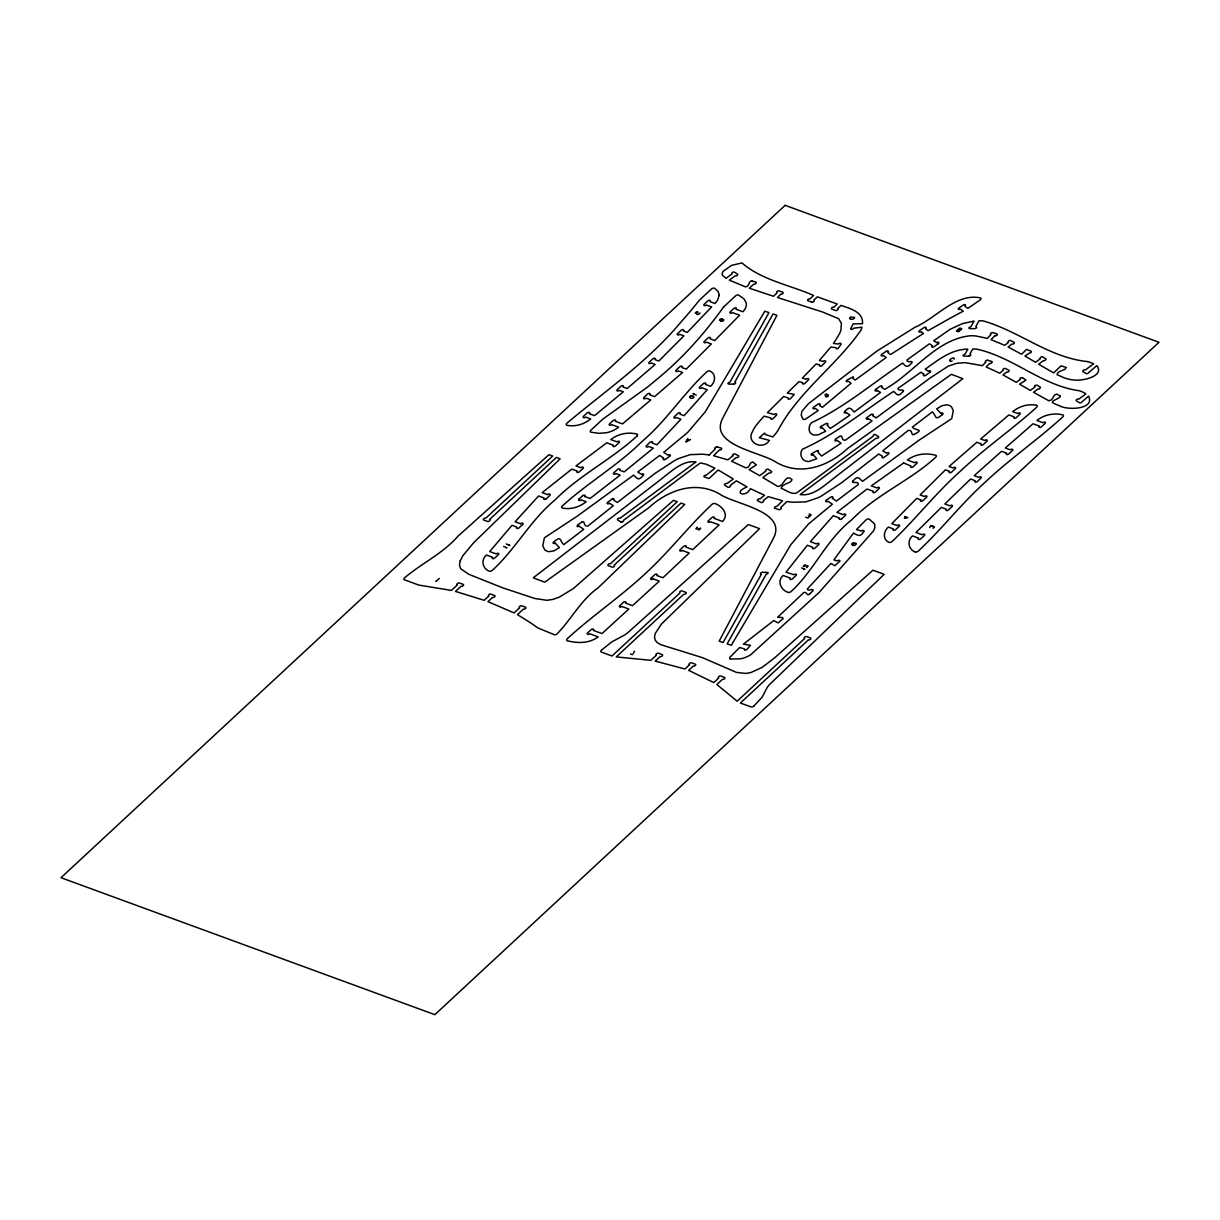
<?xml version="1.0" encoding="UTF-8"?>
<svg xmlns="http://www.w3.org/2000/svg" width="1220" height="1220" viewBox="0 0 1220 1220"><rect width="100%" height="100%" fill="white"/><g stroke="black" fill="none" stroke-linecap="round" stroke-linejoin="round"><path stroke-width="1.5" d="M850.859 328.546L853.131 323.925L862.51 323.681C863.44 311.649 849.776 308.538 841.037 305.396L837.576 308.614A1.525 0.9 -22.7 0 1 837.606 309.941A1.525 0.9 -22.7 0 1 835.547 310.49L831.827 309.117A1.525 0.9 -22.7 0 1 831.781 307.791A1.525 0.9 -22.7 0 1 833.839 307.242L837.286 304.039L817.308 296.826L813.801 300.212A1.525 0.9 -22.7 0 1 813.893 301.523A1.525 0.9 -22.7 0 1 811.834 302.118M719.449 320.326L719.815 319.518A2.135 1.235 -22.7 0 1 720.425 319.091L720.654 318.984A2.516 1.464 -22.7 0 1 721.096 318.923L721.462 318.862A7.427 4.331 -22.7 0 1 722.026 318.938L722.332 319M949.801 360.358L950.273 359.534A3.843 2.242 -22.7 0 1 951.158 358.726L953.369 357.933A1.906 1.113 -22.7 0 1 954.147 359.168M904.34 518.287L905.667 517.005M633.256 653.767L634.308 651.495A20.725 12.093 -22.7 0 0 634.446 651.16M853.344 544.516L853.314 544.577A5.429 3.172 -22.7 0 0 853.298 545.05L853.36 545.126M686.448 441L686.586 440.74A11.971 6.984 -22.7 0 1 687.211 439.734A5.2 3.035 -22.7 0 1 687.562 439.047L687.653 438.895A9.348 5.459 -22.7 0 0 687.866 438.498M686.387 441.121L686.311 441.259A15.631 9.12 -22.7 0 1 686.021 441.762M838.491 347.822L841.175 344.116L840.519 343.171A1.525 0.9 -22.7 0 0 838.536 344.04L833.428 343.445L834.815 341.402A86.208 50.31 -22.7 0 0 836.157 339.328L839.512 333.746A43.889 25.605 -22.7 0 0 840.976 329.69L841.373 323.3L838.674 318.71L822.57 312L777.43 297.497L780.952 294.111A1.54 0.9 -22.7 0 0 782.95 293.517L783.103 292.312L779.122 290.909A1.525 0.9 -22.7 0 0 777.018 291.473A1.525 0.9 -22.7 0 0 777.094 292.785L773.526 296.277L749.293 288.21L753.762 284.153A1.525 0.884 -22.7 0 0 755.82 283.589A1.525 0.884 -22.7 0 0 755.79 282.277M782.798 618.845L782.645 617.549L777.613 617.289L803.873 592.493C807.304 591.334 806.451 596.641 809.531 594.201M812.947 590.77C814.121 587.567 807.793 591.929 807.274 589.062L830.911 563.487L834.831 565.683L839.528 561.596A1.525 0.884 -22.7 0 0 839.36 560.316A1.525 0.884 -22.7 0 0 837.316 560.941L833.87 559.904L853.451 533.109C857.34 534.802 860.115 538.172 863.638 531.691M754.021 705.922L762.21 697.062L767.273 687.348A29.509 17.217 -22.7 0 1 769.637 684.435L884.18 574.315L872.971 570.213L775.005 657.519L762.119 667.416L750.94 672.525L745.847 673.455L736.407 672.372L702.369 657.611L661.026 644.77L657.458 642.772L655.262 640.271L654.484 637.191L655.216 633.485L661.514 623.969L759.557 528.657L748.348 524.554L627.995 632.539A29.509 17.217 -22.7 0 1 624.518 635.056L611.708 641.933L601.582 650.077M809.729 593.957L812.672 590.983M709.232 454.984L715.347 448.823A1.54 0.9 -22.7 0 1 715.225 447.542A1.54 0.9 -22.7 0 1 717.268 446.901M824.812 394.807L826.337 394.167M994.895 335.759L991.021 339.663L1004.746 345.321L1008.406 342.347A1.525 0.9 -22.7 0 1 1008.589 340.99A1.525 0.9 -22.7 0 1 1010.633 340.563L1014.018 342.24A1.525 0.9 -22.7 0 1 1013.835 343.628A1.525 0.9 -22.7 0 1 1011.776 344.055L1008.132 347.014L1021.628 354.242L1026.523 349.393L1031.053 351.192A1.525 0.9 -22.7 0 1 1029.466 353.098L1024.937 355.981L1035.505 362.294L1040.447 358.619A1.54 0.9 -22.7 0 1 1040.767 357.231A1.54 0.9 -22.7 0 1 1042.81 356.88L1046.135 359.077L1045.067 360.479A1.555 0.9 -22.7 0 1 1043.557 360.525L1038.601 364.2L1053.668 372.908L1061.08 365.817L1065.975 367.418M782.813 618.845L778.116 622.917L773.739 620.583L743.392 644.16L750.452 645.258L746.762 649.635L744.703 650.26L744.551 648.979L739.61 647.5L730.094 657.107A2.303 1.342 -22.7 0 0 730.338 659.013M810.522 515.526L810.415 515.618A11.895 6.939 -22.7 0 1 809.607 516.334A17.065 9.958 -22.7 0 1 808.296 517.57L807.96 517.875A20.389 11.895 -22.7 0 1 807.045 517.707L805.734 517.234M439.322 578.402L436.013 581.482A4.91 2.867 -22.7 0 0 436.013 580.933L436.013 580.933M546.225 498.782L549.854 495.411A1.525 0.9 -22.7 0 0 549.778 494.07A1.525 0.9 -22.7 0 0 547.734 494.634L542.198 492.621L571.829 469.105L577.243 471.072A1.54 0.9 -22.7 0 0 577.289 472.399A1.54 0.9 -22.7 0 0 579.332 471.85L582.962 468.495A1.525 0.9 -22.7 0 0 582.931 467.153A1.525 0.9 -22.7 0 0 580.872 467.717L575.962 465.918L606.767 442.829L613.34 445.224A1.54 0.9 -22.7 0 0 613.385 446.55A1.54 0.9 -22.7 0 0 615.429 446.001L619.058 442.646A1.525 0.9 -22.7 0 0 619.028 441.304A1.525 0.9 -22.7 0 0 616.969 441.853L610.778 439.596C618.006 433.832 627.873 431.865 636.809 434.03A2.287 1.327 -22.7 0 1 636.977 436.043M522.617 524.524L519.003 527.879A1.54 0.9 -22.7 0 1 516.944 528.428A1.54 0.9 -22.7 0 1 516.899 527.101L512.004 525.317L489.693 551.532L496.265 553.941A1.525 0.9 -22.7 0 1 498.324 553.377A1.525 0.9 -22.7 0 1 498.37 554.688L494.74 558.074A1.54 0.9 -22.7 0 1 492.682 558.607A1.54 0.9 -22.7 0 1 492.636 557.296L486.46 555.024C480.619 559.736 482.449 568.703 489.281 571.173A2.287 1.342 -22.7 0 0 492.346 570.335C515.679 549.046 530.578 520.01 555.268 499.727C579.759 474.961 611.616 459.513 636.977 436.043M579.027 499.071L582.626 495.732M698.77 530.105L700.722 528.26A2.958 1.723 -22.7 0 0 699.868 528.413L699.868 528.397M619.806 605.715L623.435 602.36M651.083 578.112L654.713 574.742A1.525 0.9 -22.7 0 1 656.772 574.193A1.525 0.9 -22.7 0 1 656.817 575.505L662.933 577.746L689.224 553.011L682.255 550.449A1.525 0.9 -22.7 0 1 680.196 551.013A1.525 0.9 -22.7 0 1 680.165 549.686L683.779 546.331A1.525 0.9 -22.7 0 1 685.838 545.782A1.525 0.9 -22.7 0 1 685.869 547.094L692.792 549.625L719.068 524.875L710.375 521.687A1.525 0.9 -22.7 0 1 708.317 522.236A1.525 0.9 -22.7 0 1 708.286 520.925L711.9 517.554A1.525 0.9 -22.7 0 1 713.959 517.005A1.525 0.9 -22.7 0 1 713.99 518.317L722.53 521.458C729.438 514.657 722.118 505.919 714.966 503.524A2.287 1.342 -22.7 0 0 712.038 504.317C688.598 526.216 669.033 551.974 645.288 573.644C620.507 596.809 592.188 615.795 567.269 638.731A2.287 1.327 -22.7 0 0 567.315 640.713M841.678 518.79L845.307 515.435A1.525 0.9 -22.7 0 0 845.246 514.108A1.525 0.9 -22.7 0 0 843.188 514.657L836.935 512.37L867.054 489.007L873.261 491.279A1.525 0.9 -22.7 0 0 873.291 492.605A1.525 0.9 -22.7 0 0 875.35 492.057L878.949 488.701A1.525 0.9 -22.7 0 0 878.934 487.375A1.525 0.9 -22.7 0 0 876.875 487.924L871.293 485.88L903.669 462.975M903.654 462.99L911.02 466.055A1.54 0.9 -22.7 0 0 911.065 467.367A1.54 0.9 -22.7 0 0 913.109 466.818L916.738 463.447A1.525 0.9 -22.7 0 0 916.693 462.136A1.525 0.9 -22.7 0 0 914.649 462.685L907.421 460.047C915.366 453.901 926.163 452.712 935.694 455.243A2.287 1.327 -22.7 0 1 935.74 457.225C909.922 480.924 876.189 494.512 851.499 520.025C826.367 539.743 814.136 570.442 791.063 591.563A2.287 1.327 -22.7 0 1 787.983 592.386M803.644 566.156L805.23 564.692M933.087 528.306L934.368 527.116M803.568 566.232L803.324 566.461A2.958 1.723 -22.7 0 0 804.132 566.385L804.285 566.354M1034.987 385.81L1035.2 385.611A1.525 0.9 -22.7 0 1 1037.229 385.276L1040.492 387.304L1039.516 388.86A1.555 0.9 -22.7 0 1 1038.006 388.906L1033.493 392.261L1048.712 400.724C1053.973 400.419 1052.677 394.045 1056.84 394.212M643.275 475.419L643.58 474.016A1.525 0.9 -22.7 0 0 641.552 474.351L637.724 472.048L659.654 455.441L663.817 458.201A1.525 0.884 -22.7 0 0 663.451 459.604A1.525 0.884 -22.7 0 0 665.479 459.315L669.582 456.387A1.525 0.884 -22.7 0 0 670.085 454.892A1.525 0.884 -22.7 0 0 668.072 455.182L663.726 452.3L687.653 432.459L705.404 411.643L764.803 311.191L768.966 312.61L729.987 382.073L728.096 383.065A1.54 0.9 -22.7 0 0 728.599 384.087L733.449 384.163M911.736 362.981C913.917 359.839 906.841 363.469 906.887 360.052L929.503 343.781L932.339 345.672A1.525 0.884 -22.7 0 0 931.988 347.06A1.525 0.884 -22.7 0 0 934.001 346.77L938.119 343.842M903.166 391.529C905.362 388.402 897.737 391.849 897.981 388.387L920.963 372.222L924.028 374.25A1.525 0.884 -22.7 0 0 923.677 375.653A1.525 0.884 -22.7 0 0 925.69 375.348L929.808 372.42M852.826 481.076C850.645 484.355 858.651 480.39 858.377 484.447L836.447 501.054L832.284 498.294A1.525 0.884 -22.7 0 0 832.65 496.891A1.525 0.884 -22.7 0 0 830.622 497.18L826.519 500.108M732.854 455.807L727.882 459.849L713.578 455.746L719.282 450.012A1.555 0.9 -22.7 0 0 721.325 449.402A1.555 0.9 -22.7 0 0 721.188 448.091L717.345 446.947M577.487 525.103L577.106 526.506A1.586 0.93 -22.7 0 0 577.533 526.659L579.134 526.232M844.636 411.491L844.255 412.894L846.284 412.619M835.364 439.337L834.983 440.74A1.586 0.93 -22.7 0 0 835.395 440.893L836.996 440.45M1020.134 379.389L1016.336 382.363L1003.038 374.937L1006.622 372.024A1.525 0.9 -22.7 0 0 1008.665 371.597A1.525 0.9 -22.7 0 0 1008.848 370.224L1005.463 368.531A1.525 0.9 -22.7 0 0 1003.419 368.958A1.525 0.9 -22.7 0 0 1003.252 370.331L999.714 373.198L986.172 366.976L989.725 363.407A1.54 0.9 -22.7 0 0 991.769 362.782A1.54 0.9 -22.7 0 0 991.616 361.486M839.635 436.348C843.508 434.335 840.504 440.786 845.369 440.222L872.041 420.961L868.427 418.734M643.062 475.556C638.045 481.671 637.069 477.874 633.576 475.159L576.923 516.38L544.364 537.852L542.808 545.904L544.73 549.9L547.277 551.318A8.845 5.154 -22.7 0 0 549.839 551.577L554.033 550.815L559.431 547.658L555.222 543.113M911.523 363.118C906.856 368.806 905.545 365.954 902.632 363.102C872.559 383.248 844.453 407.419 811.498 422.7C808.097 425.978 807.96 433.344 813.206 434.823A9.074 5.292 -22.7 0 0 815.143 435.082L818.437 434.762L825.62 431.255L822.387 427.747A1.54 0.9 -22.7 0 1 820.389 427.824A1.54 0.9 -22.7 0 1 821.09 426.39M902.952 391.666C898.027 397.628 896.959 394.197 893.665 391.406C863.638 411.003 835.426 434.549 802.546 449.158C799.085 453.123 801.265 460.519 806.679 461.328A10.141 5.917 -22.7 0 0 808.936 461.495L816.836 458.766L813.298 454.923M853.07 480.924C857.95 474.885 859.17 478.53 862.525 481.336L919.178 440.115L951.737 418.643L953.293 410.591L951.371 406.595L948.824 405.177A8.845 5.154 -22.7 0 0 946.262 404.903L942.069 405.68L936.67 408.837L940.879 413.382M699.426 463.57L623.374 520.437A1.555 0.9 -22.7 0 1 622.825 521.565L622.307 521.855M875.686 389.439L879.864 386.359A1.525 0.884 -22.7 0 1 881.862 386.084A1.525 0.884 -22.7 0 1 881.618 387.426L884.713 389.332C913.704 373.396 935.862 339.099 970.632 335.744A44.118 25.742 -22.7 0 1 975.939 335.988L982.451 337.315A101.84 59.429 -22.7 0 1 984.814 337.864L987.102 338.474L990.96 334.585A1.555 0.9 -22.7 0 1 990.838 333.289A1.555 0.9 -22.7 0 1 992.897 332.648L996.71 333.822A1.555 0.9 -22.7 0 1 996.953 335.149A1.555 0.9 -22.7 0 1 994.895 335.79M611.982 499.148L607.774 502.243A1.525 0.9 -22.7 0 0 607.423 503.677A1.525 0.9 -22.7 0 0 609.436 503.357M700.265 462.944L706.014 464.149L714.935 468.221L706.334 475.144L704.306 475.556L703.955 476.807L708.988 478.545L718.199 470.005L733.281 478.957L727.074 483.562A1.555 0.9 -22.7 0 0 725.595 483.593L725.046 483.898A1.555 0.9 -22.7 0 0 724.497 485.011L727.852 487.176A1.54 0.9 -22.7 0 0 729.865 486.856A1.54 0.9 -22.7 0 0 730.185 485.453L736.422 480.832L747.067 486.917C731.649 493.032 746.137 498.263 750.361 488.656L764.498 495.228L759.877 498.995A1.525 0.884 -22.7 0 0 757.833 499.422A1.525 0.884 -22.7 0 0 757.666 500.779L761.036 502.472A1.525 0.9 -22.7 0 0 763.064 502.06A1.525 0.9 -22.7 0 0 763.232 500.688L768.219 496.647L782.523 500.749L776.82 506.483A1.555 0.9 -22.7 0 0 774.776 507.093A1.555 0.9 -22.7 0 0 774.913 508.404L778.756 509.548M870.622 414.83L866.657 417.697A1.555 0.915 -22.7 0 0 867.847 419.07L868.365 418.78M696.772 311.786L696.132 312.213A8.906 5.2 -22.7 0 0 695.751 312.564L695.476 312.838A10.797 6.298 -22.7 0 1 695.125 313.189M844.743 411.43C849.898 405.513 851.026 408.822 854.168 412.024L880.55 392.459L877.394 390.507M577.548 525.073L581.62 522.221M835.578 439.2L839.421 436.516M914.481 434.274C924.531 428.845 915.869 431.057 912.362 427.137L932.324 411.872C936.67 415.898 934.352 421.236 942.145 414.754M885.903 351.512L881.816 354.288A1.525 0.884 -22.7 0 0 881.359 355.721A1.525 0.884 -22.7 0 0 883.371 355.477L886.178 357.521L855.174 380.06L852.856 378.368A1.54 0.9 -22.7 0 0 853.1 376.858L846.894 380.183A1.54 0.9 -22.7 0 0 846.68 381.692L848.479 381.341L851.087 383.248L822.311 407.388L819.55 405.375A1.525 0.9 -22.7 0 0 819.977 403.957A1.525 0.9 -22.7 0 0 817.964 404.216L813.603 407.175A1.525 0.9 -22.7 0 0 813.176 408.593A1.525 0.9 -22.7 0 0 815.204 408.334L818.178 410.515L805.886 418.902A2.287 1.342 -22.7 0 1 803.004 419.207L801.235 415.318L801.86 411.338L808.631 403.546L877.104 350.933L914.985 327.265C936.167 318.206 956.038 292.602 980.575 297.939A2.272 1.327 -22.7 0 1 980.102 300.013L967.856 308.37L964.868 306.19A1.525 0.9 -22.7 0 0 965.31 304.771A1.525 0.9 -22.7 0 0 963.281 305.031L958.92 308.004A1.54 0.9 -22.7 0 0 958.691 309.499L960.506 309.163L963.266 311.176L960.14 312.838A669.17 390.491 -22.7 0 0 946.628 320.174L928.115 330.666L925.522 328.76A1.525 0.9 -22.7 0 0 925.949 327.356A1.525 0.9 -22.7 0 0 923.921 327.616L919.56 330.574A1.525 0.884 -22.7 0 0 919.148 331.992A1.525 0.884 -22.7 0 0 921.146 331.748L923.464 333.441L890.524 354.547L887.718 352.504A1.525 0.9 -22.7 0 0 888.145 351.085A1.525 0.9 -22.7 0 0 886.132 351.345M930.845 526.034L930.036 526.689A2.897 1.693 -22.7 0 0 929.731 527.208L929.884 527.62M581.788 522.084C585.676 520.178 582.718 526.735 587.765 526.155L613.34 505.69L609.512 503.311M914.314 434.411C910.425 436.318 913.384 429.76 908.336 430.34L882.761 450.805L886.589 453.184A1.525 0.9 -22.7 0 1 888.694 452.818A1.525 0.9 -22.7 0 1 888.358 454.221L884.119 457.347A1.525 0.884 -22.7 0 1 882.121 457.622L882.365 456.28L878.736 454.023L841.587 482.739L820.968 496.296A22.082 12.886 -22.7 0 1 817.446 497.974L805.962 501.847L793.93 502.274A80.733 47.107 -22.7 0 1 786.885 501.496L780.754 507.657A1.54 0.9 -22.7 0 1 780.891 508.953A1.54 0.9 -22.7 0 1 778.848 509.594M821.167 426.359L825.818 423.691A1.525 0.884 -22.7 0 1 827.755 423.675A1.525 0.884 -22.7 0 1 827.099 425.078L830.225 428.479L834.602 425.673L849.928 415.09L846.314 412.589M812.169 453.489L816.744 450.866A1.54 0.9 -22.7 0 1 818.513 450.729L818.01 452.254L821.548 456.066L841.068 443.226L837.027 440.435M853.1 544.379L853.1 544.379A5.795 3.385 -22.7 0 1 852.612 544.638A1.693 0.991 -22.7 0 1 852.048 544.669L851.621 544.212A2.379 1.388 -22.7 0 1 851.85 543.83L853.237 542.824M853.177 544.333L853.42 544.212A2.913 1.708 -22.7 0 1 853.863 543.784M690.825 395.936L690.184 396.302A1.998 1.174 -22.7 0 0 689.62 396.957L689.559 397.247M692.625 398.269L692.716 398.223A4.087 2.379 -22.7 0 0 693.219 397.918L693.494 397.674A2.409 1.403 -22.7 0 0 693.905 397.079A2.73 1.601 -22.7 0 0 693.722 396.698L693.173 396.241M693.814 393.541L693.753 393.572A4.91 2.867 -22.7 0 1 692.96 393.77L696.315 395.036M508.679 545.508L508.786 545.462A4.91 2.867 -22.7 0 1 509.579 545.249L509.609 545.233M506.056 547.948L506.163 547.902A4.91 2.867 -22.7 0 1 506.956 547.688L503.586 546.423M804.041 569.496L804.148 569.45A4.91 2.867 -22.7 0 1 804.941 569.237L801.586 567.971M722.728 319.228L721.157 320.006A3.645 2.12 -22.7 0 0 720.852 320.494M695.918 528.55A1.754 1.022 -22.7 0 0 696.101 529.022A2.059 1.205 -22.7 0 0 696.986 529.083L698.801 528.702M805.322 566.08L807.015 565.714A2.059 1.205 -22.7 0 1 807.914 565.775A1.754 1.022 -22.7 0 1 808.082 566.248M906.75 517.936L905.027 518.241M827.572 394.822L827.328 394.365A4.438 2.592 -22.7 0 0 826.824 394.197L826.641 394.167M931.577 525.728L931.866 525.667A5.124 2.989 -22.7 0 0 932.385 525.698M692.167 398.33L691.679 398.361A6.115 3.568 -22.7 0 1 690.337 398.025L690.093 397.857A7.564 4.422 -22.7 0 1 689.712 397.583L689.696 397.522M691.115 395.89L693.067 396.134M934.23 526.857L932.934 526.781A1.754 1.022 -22.7 0 0 933.132 526.171L932.598 525.759M827.221 394.868L825.635 395.768A2.943 1.723 -22.7 0 0 825.498 396.241L825.604 396.5A1.54 0.9 -22.7 0 0 825.879 396.729L826.321 396.881A4.971 2.913 -22.7 0 0 826.977 396.805A3.218 1.876 -22.7 0 0 827.435 396.637L827.999 396.286A1.693 0.991 -22.7 0 0 828.288 395.936L827.984 394.853M959.85 330.208L961.39 329.491A2.089 1.22 -22.7 0 0 961.665 328.805L960.841 328.332A14.899 8.692 -22.7 0 0 960.414 328.195L959.881 328.027A18.407 10.751 -22.7 0 0 958.02 329.629A14.594 8.525 -22.7 0 0 957.105 330.452L956.434 331.108L958.325 331.672A1.708 0.991 -22.7 0 0 958.889 331.596L959.804 330.422M968.543 356.164L963.952 356.103A1.54 0.9 -22.7 0 1 963.19 355.066L965.081 354.075L967.841 349.118C951.249 349.271 938.043 360.037 925.248 369.202L928.283 371.215A1.525 0.884 -22.7 0 1 930.311 370.926A1.525 0.884 -22.7 0 1 929.945 372.329M762.653 572.332L767.502 572.424A1.54 0.9 -22.7 0 1 767.99 573.43L766.114 574.422L727.135 643.885L731.298 645.304L790.697 544.852L808.448 524.036L832.375 504.195L828.029 501.313A1.525 0.884 -22.7 0 1 826.016 501.603A1.525 0.884 -22.7 0 1 826.367 500.215M730.429 658.998L740.403 658.846A17.324 10.111 -22.7 0 0 750.864 654.637L819.032 592.539L873.581 530.837A17.293 10.095 -22.7 0 0 874.328 523.716L869.143 519.034A2.303 1.342 -22.7 0 0 866.032 519.933L856.486 529.571L861.427 531.035A1.525 0.884 -22.7 0 1 863.47 530.41A1.525 0.884 -22.7 0 1 863.623 531.691M1036.436 405.284C1028.079 403.546 1019.234 406.306 1012.691 411.658L1017.77 413.519A1.525 0.9 -22.7 0 1 1019.828 412.955A1.525 0.9 -22.7 0 1 1019.859 414.281L1016.26 417.637A1.525 0.9 -22.7 0 1 1014.186 418.185A1.525 0.9 -22.7 0 1 1014.155 416.874L1008.864 414.937L980.666 438.986L984.784 440.481A1.525 0.9 -22.7 0 1 986.827 439.932A1.525 0.9 -22.7 0 1 986.873 441.243L983.259 444.614A1.525 0.9 -22.7 0 1 981.2 445.163A1.525 0.9 -22.7 0 1 981.17 443.851L976.854 442.265L949.068 466.482L953.14 467.962A1.525 0.9 -22.7 0 1 955.184 467.412A1.525 0.9 -22.7 0 1 955.214 468.724L951.615 472.094A1.525 0.9 -22.7 0 1 949.556 472.643A1.525 0.9 -22.7 0 1 949.511 471.332L945.454 469.837L920.124 494.939L924.424 496.525A1.525 0.9 -22.7 0 1 926.483 495.961A1.525 0.9 -22.7 0 1 926.514 497.287L922.915 500.657A1.525 0.9 -22.7 0 1 920.841 501.207A1.525 0.9 -22.7 0 1 920.81 499.88M850.614 319.213L851.057 319.289A6.649 3.873 -22.7 0 0 851.56 319.35A3.98 2.318 -22.7 0 0 853.42 318.984A2.135 1.25 -22.7 0 0 853.817 318.557L854.427 317.825A9.363 5.459 -22.7 0 1 854.717 317.459L850.477 317.002A5.429 3.172 -22.7 0 0 849.562 318.298A3.782 2.196 -22.7 0 0 850.584 319.167M697.565 311.985L697.611 312A2.592 1.51 -22.7 0 1 698.099 312.152M567.452 640.744C577.639 643.565 589.428 643.367 598.212 636.886L589.687 633.744A1.525 0.9 -22.7 0 1 587.628 634.308A1.525 0.9 -22.7 0 1 587.598 632.982L591.197 629.627A1.525 0.9 -22.7 0 1 593.255 629.062A1.525 0.9 -22.7 0 1 593.301 630.389L601.994 633.576L628.834 609.024L621.91 606.477A1.525 0.9 -22.7 0 1 619.867 607.041A1.525 0.9 -22.7 0 1 619.821 605.715M752.099 280.875C748.089 280.691 750.178 286.41 745.542 286.883L729.301 280.142L735.096 275.842A1.54 0.9 -22.7 0 0 737.109 275.491A1.54 0.9 -22.7 0 0 737.444 274.119L734.425 272.197A1.525 0.9 -22.7 0 0 732.366 272.487A1.525 0.9 -22.7 0 0 732.03 273.89L726.068 278.343L722.24 275.079L722.423 272.853A9.013 5.261 -22.7 0 1 723.231 271.252L731.542 265.365L741.973 262.925C761.554 280.127 789.919 284.962 813.542 295.469L809.973 298.93A1.54 0.9 -22.7 0 0 807.93 299.525A1.54 0.9 -22.7 0 0 808.006 300.837L811.651 302.026M1087.615 361.577C1049.307 357.826 1018.837 330.879 983.045 320.89A31.461 18.361 -22.7 0 0 979.05 320.723L975.741 326.64A1.54 0.9 -22.7 0 1 976.519 327.677A1.54 0.9 -22.7 0 1 974.597 328.668L969.824 328.607A1.525 0.884 -22.7 0 1 969.077 327.555L970.967 326.563L974.048 321.073L962.336 323.666L950.395 329.156L933.742 340.731L936.609 342.637A1.525 0.884 -22.7 0 1 938.622 342.347A1.525 0.884 -22.7 0 1 938.271 343.735M687.241 439.718L687.562 439.825A14.548 8.494 -22.7 0 1 688.888 440.328A4.087 2.379 -22.7 0 0 689.696 439.932L690.001 439.764A7.061 4.117 -22.7 0 1 690.505 439.474M987.712 360.296L991.509 361.455M520.513 523.746L515.114 521.763L538.584 495.976L544.089 498.004A1.54 0.9 -22.7 0 0 544.135 499.315A1.54 0.9 -22.7 0 0 546.194 498.766M958.127 329.674L959.621 330.208M853.817 542.885L855.754 543.251A7.244 4.224 -22.7 0 1 856.089 543.373L856.333 543.8A3.141 1.83 -22.7 0 1 856.028 544.349L855.891 544.486A3.995 2.333 -22.7 0 1 855.205 545.081L854.869 545.309A1.632 0.961 -22.7 0 1 854.336 545.462L853.68 545.355M920.81 499.88L916.708 498.385L891.805 523.639L897.096 525.576A1.525 0.9 -22.7 0 1 899.14 525.012A1.525 0.9 -22.7 0 1 899.17 526.338L895.571 529.693A1.525 0.9 -22.7 0 1 893.513 530.242A1.525 0.9 -22.7 0 1 893.467 528.931L888.389 527.07C883.432 530.975 882.472 539.514 888.922 542.336A2.287 1.342 -22.7 0 0 892.049 541.528C915.351 519.537 935.069 493.917 959.011 472.46C983.549 449.097 1011.624 429.913 1036.68 407.251A2.287 1.342 -22.7 0 0 1036.573 405.314M904.691 516.472L906.536 517.143A5.658 3.294 -22.7 0 0 906.963 517.28L907.832 517.692M809.135 514.062L810.553 514.581A4.56 2.653 -22.7 0 1 811.209 514.87M808.357 515.892L809.607 516.35M584.716 496.494L590.114 498.477L620.157 475.083L615.978 473.558A1.525 0.9 -22.7 0 1 613.874 474.153A1.525 0.9 -22.7 0 1 613.843 472.826L617.427 469.502A1.525 0.9 -22.7 0 1 619.531 468.907A1.525 0.9 -22.7 0 1 619.607 470.188L624.198 471.865L653.279 448.152L648.552 446.413A1.525 0.9 -22.7 0 1 646.508 446.962A1.525 0.9 -22.7 0 1 646.463 445.651L650.062 442.265A1.525 0.9 -22.7 0 1 652.151 441.732A1.525 0.9 -22.7 0 1 652.182 443.043L656.909 444.781L680.928 419.192L676.337 417.514A1.525 0.9 -22.7 0 1 674.065 416.95L677.862 413.397A1.525 0.9 -22.7 0 1 679.937 412.833A1.525 0.9 -22.7 0 1 679.967 414.144L684.13 415.684L707.203 389.76L701.805 387.777A1.525 0.9 -22.7 0 1 699.746 388.326A1.525 0.9 -22.7 0 1 699.716 387.014L703.315 383.659A1.525 0.9 -22.7 0 1 705.389 383.095A1.525 0.9 -22.7 0 1 705.419 384.407L710.497 386.267C715.469 382.363 716.384 373.793 709.903 370.987A2.272 1.327 -22.7 0 0 706.914 371.734C683.505 393.328 666.364 420.93 641.857 441.609C617.411 465.826 587.278 483.044 562.1 506.208A2.287 1.327 -22.7 0 0 562.298 508.023C570.701 509.868 579.607 507.062 586.179 501.71L581.101 499.849A1.54 0.9 -22.7 0 1 579.042 500.398A1.54 0.9 -22.7 0 1 579.012 499.071M653.173 578.875L659.303 581.116L632.494 605.684L625.524 603.122A1.525 0.9 -22.7 0 0 625.494 601.811A1.525 0.9 -22.7 0 0 623.435 602.36M506.224 543.983L509.64 545.233M630.526 653.996L632.372 654.667M752.176 280.905L755.698 282.262M1022.39 377.62L1020.347 378.002L1020.118 379.374M752.969 462.166C748.973 461.709 750.696 467.839 745.74 467.839L731.603 461.267L736.224 457.5A1.525 0.884 -22.7 0 0 738.268 457.073A1.525 0.884 -22.7 0 0 738.436 455.716L735.065 454.008A1.525 0.9 -22.7 0 0 733.037 454.435A1.525 0.9 -22.7 0 0 732.869 455.807M1057.023 394.35L1059.966 395.844M787.937 592.371C780.968 590.022 776.683 581.025 783.118 575.474L790.331 578.112A1.525 0.9 -22.7 0 0 790.362 579.439A1.525 0.9 -22.7 0 0 792.42 578.875L796.035 575.52A1.525 0.9 -22.7 0 0 796.004 574.193A1.525 0.9 -22.7 0 0 793.945 574.757L786.015 572.211L807.32 545.279L812.901 547.322A1.525 0.9 -22.7 0 0 812.947 548.634A1.525 0.9 -22.7 0 0 814.99 548.085L818.605 544.73A1.525 0.9 -22.7 0 0 818.589 543.403A1.525 0.9 -22.7 0 0 816.531 543.952L810.339 541.68L833.306 515.725L839.573 518.012A1.525 0.9 -22.7 0 0 839.604 519.339A1.525 0.9 -22.7 0 0 841.663 518.79M1022.558 377.727L1025.898 380.198L1019.554 384.178L1030.305 390.415L1034.895 387.014A1.525 0.9 -22.7 0 1 1035.2 385.627M753.136 462.288L756.354 464.942L749.034 469.578L759.679 475.663L765.901 471.042A1.54 0.9 -22.7 0 1 766.221 469.654A1.54 0.9 -22.7 0 1 768.264 469.303L771.589 471.484A1.555 0.9 -22.7 0 1 771.04 472.613L770.521 472.903A1.555 0.9 -22.7 0 1 768.981 472.963L762.805 477.554L777.903 486.49C784.46 486.246 784.978 473.253 791.978 479.567C791.566 483.333 782.218 483.501 781.151 488.274C785.909 490.043 791.612 494.817 796.568 493.017L872.971 436.348L873.794 434.655A1.555 0.9 -22.7 0 1 875.304 434.625L878.4 436.501A1.525 0.884 -22.7 0 1 878.11 437.888A1.525 0.884 -22.7 0 1 876.082 438.224L800.106 494.588C810.751 496.113 819.977 489.189 827.816 482.967A250.374 146.095 -22.7 0 0 834.983 477.279L962.854 378.673L951.371 374.327L847.488 448.594C828.288 466.36 800.838 476.257 776.576 462.517C762.271 452.132 708.027 445.605 722.835 417.972L776.942 315.309L773.053 313.982L734.791 382.15A1.54 0.9 -22.7 0 1 735.553 383.187A1.54 0.9 -22.7 0 1 733.647 384.178M915.091 551.928C908.32 549.427 906.826 540.506 912.56 535.915L918.645 538.142A1.525 0.9 -22.7 0 0 918.69 539.453A1.525 0.9 -22.7 0 0 920.734 538.904L924.363 535.549A1.525 0.9 -22.7 0 0 924.318 534.223A1.525 0.9 -22.7 0 0 922.259 534.772L915.991 532.484L941.367 507.383L946.354 509.213A1.525 0.9 -22.7 0 0 946.385 510.539A1.525 0.9 -22.7 0 0 948.443 509.975L952.073 506.62A1.525 0.9 -22.7 0 0 952.027 505.293A1.525 0.9 -22.7 0 0 949.968 505.858L944.844 503.967L970.601 479.033L975.237 480.741A1.525 0.9 -22.7 0 0 975.268 482.053A1.525 0.9 -22.7 0 0 977.327 481.503L981.124 477.935A1.54 0.9 -22.7 0 0 978.867 477.355L974.231 475.663L1001.559 451.308L1006.698 453.184A1.525 0.9 -22.7 0 0 1006.729 454.511A1.525 0.9 -22.7 0 0 1008.787 453.947L1012.417 450.592A1.525 0.9 -22.7 0 0 1012.371 449.265A1.525 0.9 -22.7 0 0 1010.312 449.829L1005.326 447.999L1033.065 423.767L1039.348 426.07A1.525 0.9 -22.7 0 0 1039.379 427.396A1.525 0.9 -22.7 0 0 1041.438 426.832L1045.067 423.477A1.525 0.9 -22.7 0 0 1045.021 422.15A1.525 0.9 -22.7 0 0 1042.963 422.715L1036.878 420.488C1044.015 414.754 1053.775 412.695 1062.65 414.846A2.287 1.327 -22.7 0 1 1062.833 416.859C1037.915 439.642 1009.931 458.888 985.303 482.068C961.39 503.631 941.703 529.343 918.157 551.196A2.287 1.327 -22.7 0 1 915.168 551.958M620.797 521.885L617.716 520.01A1.525 0.884 -22.7 0 1 617.991 518.622A1.525 0.884 -22.7 0 1 620.019 518.287L695.995 461.922C685.35 460.397 676.124 467.321 668.285 473.543A250.374 146.095 -22.7 0 0 661.118 479.231L533.262 577.822L544.76 582.169L648.643 507.886C667.828 490.12 695.293 480.222 719.556 493.963C733.845 504.363 788.105 510.89 773.297 538.523L719.175 641.186L723.079 642.513L761.311 574.346A1.54 0.9 -22.7 0 1 760.548 573.308A1.54 0.9 -22.7 0 1 762.454 572.317M1065.945 367.449C1066.112 370.834 1057.374 370.224 1057.038 374.631L1062.864 377.27A72.041 42.029 -22.7 0 0 1067.286 378.84L1070.84 379.633A39.528 23.073 -22.7 0 0 1073.829 379.969C1082.613 381.311 1105.015 376.065 1096.811 365.634L1087.691 373.488A1.555 0.9 -22.7 0 1 1086.166 373.533L1083.07 371.642A1.525 0.884 -22.7 0 1 1083.375 370.255A1.525 0.884 -22.7 0 1 1085.403 369.919L1093.623 363.819A60.863 35.517 -22.7 0 0 1087.615 361.593M1060.18 395.921C1060.851 398.925 1047.965 401.014 1053.866 403.378A101.519 59.246 -22.7 0 0 1059.356 405.696C1067.027 410.362 1095.24 409.722 1088.591 396.058L1081.057 402.722A1.555 0.9 -22.7 0 1 1079.547 402.752L1076.452 400.861A1.525 0.884 -22.7 0 1 1076.741 399.489A1.525 0.884 -22.7 0 1 1078.77 399.154L1085.907 393.862L1085.251 393.435A51.255 29.905 -22.7 0 0 1081.682 391.62A47.29 27.602 -22.7 0 0 1079.502 390.781C1041.91 385.749 1012.707 356.667 976.32 349.072A64.599 37.698 -22.7 0 0 972.782 348.95L969.87 354.151A1.54 0.9 -22.7 0 1 970.647 355.188A1.54 0.9 -22.7 0 1 968.726 356.179M579.18 526.186L583.739 529.358L563.777 544.623C559.355 540.643 561.734 535.245 553.956 541.741A1.54 0.9 -22.7 0 0 553.224 543.205A1.54 0.9 -22.7 0 0 555.161 543.144M720.852 320.906L721.05 321.089A1.723 1.006 -22.7 0 0 721.416 321.256L722.179 321.287A1.754 1.022 -22.7 0 0 723.292 320.753L723.445 320.616A8.937 5.215 -22.7 0 0 723.719 320.189L723.75 320.128A2.364 1.373 -22.7 0 0 723.75 319.686M753.975 706.044A2.287 1.342 -22.7 0 1 750.956 706.883L740.403 703.025L808.418 639.844A1.525 0.9 -22.7 0 0 810.461 639.28A1.525 0.9 -22.7 0 0 810.431 637.968L806.694 636.596A1.525 0.9 -22.7 0 0 804.636 637.16A1.525 0.9 -22.7 0 0 804.681 638.472L737.154 701.195L716.872 684.527L722.484 679.296A1.525 0.884 -22.7 0 0 724.528 678.732A1.525 0.884 -22.7 0 0 724.482 677.42L720.761 676.048A1.525 0.9 -22.7 0 0 718.702 676.612A1.525 0.9 -22.7 0 0 718.732 677.923L713.776 682.559L688.675 670.359L693.295 666.059A1.525 0.884 -22.7 0 0 695.339 665.495A1.525 0.884 -22.7 0 0 695.293 664.183L691.603 662.826A1.525 0.884 -22.7 0 0 689.559 663.375A1.525 0.884 -22.7 0 0 689.574 664.702L684.938 668.987L655.186 661.103L660.188 656.482A1.525 0.9 -22.7 0 0 662.246 655.918A1.525 0.9 -22.7 0 0 662.216 654.606L658.48 653.234A1.525 0.884 -22.7 0 0 656.436 653.798A1.525 0.884 -22.7 0 0 656.451 655.109L650.809 660.325L616.253 656.909L683.825 594.201A1.525 0.9 -22.7 0 0 685.884 593.637A1.525 0.9 -22.7 0 0 685.853 592.325L682.102 590.953A1.525 0.9 -22.7 0 0 680.058 591.517A1.525 0.9 -22.7 0 0 680.089 592.828L612.028 655.994L601.384 652.105A2.303 1.342 -22.7 0 1 601.384 650.245M653.173 578.875A1.525 0.9 -22.7 0 1 651.129 579.439A1.525 0.9 -22.7 0 1 651.083 578.112M582.641 495.716A1.525 0.9 -22.7 0 1 584.685 495.152A1.525 0.9 -22.7 0 1 584.716 496.479M520.528 523.746A1.525 0.9 -22.7 0 1 522.587 523.182A1.525 0.9 -22.7 0 1 522.617 524.508M709.216 454.984A80.733 47.107 -22.7 0 0 702.171 454.206L690.139 454.648L678.655 458.537A22.082 12.886 -22.7 0 0 675.148 460.199L654.515 473.757L617.366 502.472L613.736 500.215L613.98 498.873A1.525 0.884 -22.7 0 0 612.013 499.163M877.332 390.568A1.525 0.9 -22.7 0 1 875.304 390.888A1.525 0.9 -22.7 0 1 875.624 389.485M987.727 360.266A1.555 0.9 -22.7 0 0 985.668 360.906A1.555 0.9 -22.7 0 0 985.806 362.203L982.374 365.664L965.096 362.63L956.754 363.301L948.413 366.076L929.914 378.139L876.219 417.865L872.635 415.654A1.54 0.9 -22.7 0 0 872.864 414.281A1.54 0.9 -22.7 0 0 870.866 414.617M813.252 454.938A1.54 0.9 -22.7 0 1 811.315 454.999A1.54 0.9 -22.7 0 1 812.017 453.565M838.43 347.929A1.525 0.9 -22.7 0 1 836.447 348.783L835.913 347.639L830.82 347.029L819.382 360.479L823.134 361.44A1.525 0.884 -22.7 0 1 825.178 360.769A1.525 0.884 -22.7 0 1 825.376 362.035L822.127 365.512A1.525 0.9 -22.7 0 1 820.069 366.183A1.525 0.9 -22.7 0 1 819.84 364.933L816.088 363.972L802.333 378.139L806.176 379.237A1.54 0.9 -22.7 0 1 808.235 378.581A1.54 0.9 -22.7 0 1 808.403 379.877L805.032 383.324A1.525 0.884 -22.7 0 1 802.989 383.949A1.525 0.884 -22.7 0 1 802.806 382.683L799.024 381.601L787.251 393.084L794.266 394.365L790.407 398.711L788.364 399.291L788.272 397.995L783.713 396.469L767.38 412.68L774.197 414.495A1.54 0.9 -22.7 0 1 776.255 413.824A1.54 0.9 -22.7 0 1 776.469 415.09L773.175 418.567A1.525 0.884 -22.7 0 1 771.116 419.222L770.903 417.972L764.086 416.157L758.87 422.013A97.859 57.111 -22.7 0 0 757.422 423.782A55.495 32.376 -22.7 0 0 755.043 426.939L753.625 429.272A38.842 22.661 -22.7 0 0 752.496 431.682C745.771 442.418 762.82 450.942 769.393 440.359L759.267 437.705L764.696 433.07L765.291 434.442L772.839 436.958A58.255 33.992 -22.7 0 0 775.447 433.908A63.287 36.935 -22.7 0 0 777.903 430.614C798.368 391.635 836.295 365.741 860.908 330.254A32.894 19.2 -22.7 0 0 861.976 327.204L853.71 328.195A1.54 0.9 -22.7 0 1 851.941 329.385A1.54 0.9 -22.7 0 1 850.828 328.546M622.276 521.87A1.555 0.9 -22.7 0 1 620.766 521.901M942.176 414.739A1.54 0.9 -22.7 0 0 942.724 413.168A1.54 0.9 -22.7 0 0 940.94 413.351M853.375 545.355A1.632 0.961 -22.7 0 1 853.146 545.172M696.65 527.604A1.601 0.93 -22.7 0 1 697.459 527.284M930.723 525.896A1.754 1.022 -22.7 0 1 931.47 525.576M700.005 312.96A3.431 1.998 -22.7 0 1 699.121 313.906A3.645 2.12 -22.7 0 1 698.526 314.287L698.297 314.363A1.845 1.067 -22.7 0 1 696.544 313.555A3.812 2.226 -22.7 0 1 697.337 312.64M720.852 320.906A4.514 2.638 -22.7 0 1 720.852 320.494M807.35 567.193A1.601 0.93 -22.7 0 1 806.542 567.513M686.204 441.884A16.043 9.363 -22.7 0 1 686.875 441.503L687.562 441.137A10.98 6.405 -22.7 0 0 688.888 440.359M949.739 360.373A1.998 1.159 -22.7 0 0 950.639 361.318A1.967 1.144 -22.7 0 0 952.164 360.952M460.199 560.88L459.483 565.134L460.657 568.703L468.754 574.284L502.792 587.872L534.802 598.486L546.941 600.316L552.98 599.386L559.248 597.159L573.324 588.589L673.516 500.337L677.252 501.71L610.366 563.823A1.525 0.9 -22.7 0 0 608.307 564.387A1.525 0.9 -22.7 0 0 608.338 565.714L612.074 567.071A1.525 0.9 -22.7 0 0 614.133 566.522A1.525 0.9 -22.7 0 0 614.102 565.195L681.004 503.082L684.74 504.455L598.135 587.796C580.72 600.194 571.463 619.211 556.976 633.973A2.242 1.311 -22.7 0 1 554.139 634.644L537.822 627.934A604.571 352.793 -22.7 0 0 529.297 622.002L517.463 614.605L523.441 609.054A1.525 0.9 -22.7 0 0 525.5 608.505A1.525 0.9 -22.7 0 0 525.469 607.179L521.718 605.806A1.525 0.9 -22.7 0 0 519.674 606.37A1.525 0.9 -22.7 0 0 519.705 607.697L514.077 612.913L487.954 601.658L492.59 597.358A1.525 0.9 -22.7 0 0 494.649 596.793A1.525 0.9 -22.7 0 0 494.618 595.482L490.867 594.109A1.525 0.9 -22.7 0 0 488.824 594.674A1.525 0.9 -22.7 0 0 488.854 595.985L484.218 600.301L455.502 591.441L461.114 586.225A1.525 0.9 -22.7 0 0 463.173 585.676A1.525 0.9 -22.7 0 0 463.142 584.349L459.406 582.977A1.525 0.9 -22.7 0 0 457.347 583.541A1.525 0.9 -22.7 0 0 457.378 584.868L451.4 590.419L418.902 585.097L404.476 579.82A2.272 1.327 -22.7 0 1 404.323 578.051C421.525 563.32 442.57 553.819 457.79 536.373L548.924 454.679L552.675 456.051L485.774 518.164A1.525 0.9 -22.7 0 0 483.715 518.729A1.525 0.9 -22.7 0 0 483.745 520.055L487.481 521.413A1.525 0.9 -22.7 0 0 489.54 520.864A1.525 0.9 -22.7 0 0 489.51 519.537L556.411 457.424L560.148 458.796L473.711 542.656L462.807 555.786L460.199 560.88M719.251 295.194L717.482 300.349L714.996 303.49L709.948 301.645A1.525 0.9 -22.7 0 0 709.903 300.318A1.525 0.9 -22.7 0 0 707.859 300.867L704.23 304.222A1.525 0.9 -22.7 0 0 704.275 305.549A1.525 0.9 -22.7 0 0 706.334 305L711.626 306.937L687.272 332.404L683.337 330.971A1.525 0.9 -22.7 0 0 683.307 329.644A1.525 0.9 -22.7 0 0 681.248 330.193L677.618 333.563A1.525 0.9 -22.7 0 0 677.664 334.89A1.525 0.9 -22.7 0 0 679.723 334.326L683.901 335.851L658.815 361.044L654.926 359.61A1.525 0.9 -22.7 0 0 654.881 358.299A1.525 0.9 -22.7 0 0 652.837 358.848L649.192 362.218A1.54 0.9 -22.7 0 0 649.254 363.529A1.54 0.9 -22.7 0 0 651.297 362.981L655.186 364.414L627.171 388.524L622.993 386.999A1.525 0.9 -22.7 0 0 622.962 385.673A1.525 0.9 -22.7 0 0 620.904 386.221L617.274 389.592A1.525 0.9 -22.7 0 0 617.335 390.918A1.525 0.9 -22.7 0 0 619.379 390.354L623.313 391.803L594.552 415.639L589.245 413.702A1.525 0.9 -22.7 0 0 589.214 412.39A1.525 0.9 -22.7 0 0 587.155 412.939L583.526 416.295A1.525 0.9 -22.7 0 0 583.572 417.621A1.525 0.9 -22.7 0 0 585.63 417.072L590.693 418.917C584.136 424.286 575.245 427.046 566.858 425.246A2.272 1.327 -22.7 0 1 566.766 423.325C605.318 390.888 647.454 361.928 680.165 322.964A627.934 366.427 -22.7 0 0 690.84 310.688L699.457 300.12L711.428 289.003A2.272 1.327 -22.7 0 1 714.447 288.21L718.107 291.427L719.251 295.194M723.567 307.013C705.389 332.328 684.633 355.965 660.783 376.08A675.178 393.999 -22.7 0 1 646.829 387.579L602.863 419.085L590.892 430.202A2.287 1.327 -22.7 0 0 590.938 432.17L598.852 433.329L606.34 432.764A17.217 10.05 -22.7 0 0 618.647 427.198L611.678 424.651A1.525 0.9 -22.7 0 1 609.619 425.2A1.525 0.9 -22.7 0 1 609.588 423.889L613.202 420.519A1.525 0.9 -22.7 0 1 615.261 419.97A1.525 0.9 -22.7 0 1 615.292 421.281L622.49 423.92L650.794 399.901L646.066 398.178A1.525 0.9 -22.7 0 1 644.007 398.726A1.525 0.9 -22.7 0 1 643.977 397.415L647.576 394.045A1.525 0.9 -22.7 0 1 649.65 393.496A1.525 0.9 -22.7 0 1 649.68 394.807L654.621 396.622L682.59 372.496L678.228 370.895A1.54 0.9 -22.7 0 1 676.185 371.444A1.54 0.9 -22.7 0 1 676.139 370.133L679.754 366.762A1.525 0.9 -22.7 0 1 681.812 366.198A1.525 0.9 -22.7 0 1 681.858 367.525L686.22 369.126L711.351 343.948L706.395 342.149A1.525 0.9 -22.7 0 1 704.352 342.698A1.525 0.9 -22.7 0 1 704.321 341.371L707.92 338.016A1.525 0.9 -22.7 0 1 709.979 337.467A1.525 0.9 -22.7 0 1 710.025 338.779L714.752 340.517L739.564 315.217L732.366 312.579A1.525 0.9 -22.7 0 1 730.322 313.143A1.525 0.9 -22.7 0 1 730.277 311.817L733.891 308.446A1.525 0.9 -22.7 0 1 735.95 307.897A1.525 0.9 -22.7 0 1 735.98 309.224L742.949 311.771A17.202 10.034 -22.7 0 0 746.213 302.926L743.849 298.732L738.664 295.087A2.287 1.327 -22.7 0 0 735.614 295.819L723.567 307.013M785.146 205.326L61 877.714L434.854 1014.674L1159 342.286L785.146 205.326"/></g></svg>
